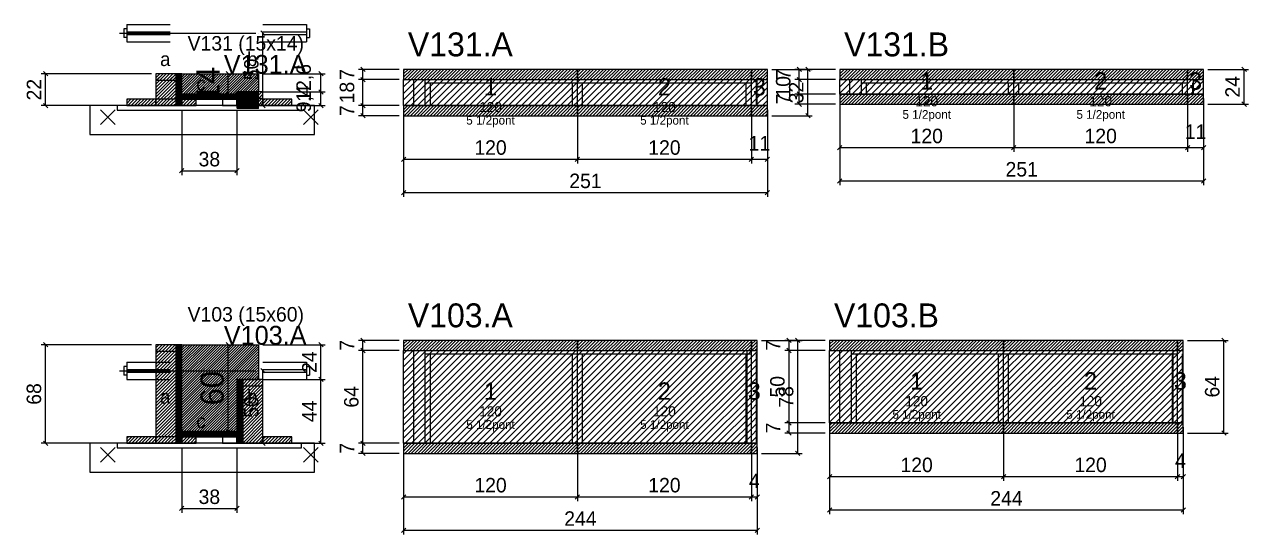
# Model space of a CAD drawing. Extents: x -69 to 3070, y -7480 to 1250.
# Drawn here: x -69 to 776, y -6878 to -6526 of the extents above; entities that cross this region are included whole.
import ezdxf
from ezdxf.enums import TextEntityAlignment as Align

# ---------------------------------------------------------------- set-up
doc = ezdxf.new("R2010")
doc.units = 0
for name, color, linetype in [('5', 5, 'Continuous'), ('barrote', 126, 'Continuous'), ('CONCRETO', 251, 'Continuous'), ('COTA', 241, 'Continuous'), ('Cota Seção (2x)', 241, 'Continuous'), ('detalhes', 7, 'Continuous'), ('Hachura', 251, 'Continuous'), ('Madeira', 126, 'Continuous'), ('NOMENCLATURA', 7, 'Continuous'), ('Painéis', 200, 'Continuous'), ('presilha', 224, 'Continuous'), ('Reaproveitamento', 251, 'Continuous'), ('SARR_2.2x7', 40, 'Continuous'), ('SARR_3.5x7', 81, 'Continuous'), ('SCO-___-LAJ', 224, 'Continuous'), ('TENSOR', 224, 'Continuous'), ('texto', 7, 'Continuous'), ('Texto Seção', 7, 'Continuous')]:
    doc.layers.add(name, color=color, linetype=linetype)
doc.dimstyles.new('PAINEL', dxfattribs={"dimtxt": 10, "dimasz": 3, "dimexe": 3, "dimexo": 3, "dimgap": 3, "dimtad": 1, "dimblk": 'OBLIQUE', "dimblk1": 'OBLIQUE', "dimcen": 2.5, "dimclrd": 4, "dimclre": 4, "dimclrt": 240, "dimazin": 3, "dimtfac": 1, "dimtmove": 0, "dimatfit": 3})
doc.dimstyles.new('SECAO2X', dxfattribs={"dimtxt": 16, "dimasz": 3, "dimexe": 3, "dimexo": 3, "dimgap": 3, "dimtad": 1, "dimblk": 'OBLIQUE', "dimblk1": 'OBLIQUE', "dimcen": 2.5, "dimclrd": 4, "dimclre": 4, "dimclrt": 240, "dimazin": 3, "dimtfac": 1, "dimtmove": 0, "dimatfit": 3})

# ---------------------------------------------------------------- blocks, each defined once
blk = doc.blocks.new('_OBLIQUE')
at = {"color": 0, "linetype": 'BYBLOCK'}
blk.add_line((-0.5, -0.5), (0.5, 0.5), dxfattribs=at)

msp = doc.modelspace()

# ---------------------------------------------------------------- hatches: boundary and pattern name
at = {"layer": 'COTA'}
h = msp.add_hatch(dxfattribs=at)
h.set_pattern_fill('ANSI31', scale=0.4)
h.paths.add_polyline_path([(40, -6574), (40, -6560), (93, -6560), (93, -6572.6), (78, -6572.6), (78, -6574)])
h = msp.add_hatch(dxfattribs=at)
h.set_pattern_fill('ANSI31', scale=0.5)
h.paths.add_polyline_path([(193, -6564), (313, -6564), (313, -6557), (193, -6557)])
h = msp.add_hatch(dxfattribs=at)
h.set_pattern_fill('ANSI31', scale=0.5)
h.paths.add_polyline_path([(313, -6564), (433, -6564), (433, -6557), (313, -6557)])
h = msp.add_hatch(dxfattribs=at)
h.set_pattern_fill('ANSI31', scale=0.5)
h.paths.add_polyline_path([(433, -6564), (444, -6564), (444, -6557), (433, -6557)])
h = msp.add_hatch(dxfattribs=at)
h.set_pattern_fill('ANSI31', scale=0.5)
h.paths.add_polyline_path([(494, -6564), (614, -6564), (614, -6557), (494, -6557)])
h = msp.add_hatch(dxfattribs=at)
h.set_pattern_fill('ANSI31', scale=0.5)
h.paths.add_polyline_path([(614, -6564), (734, -6564), (734, -6557), (614, -6557)])
h = msp.add_hatch(dxfattribs=at)
h.set_pattern_fill('ANSI31', scale=0.5)
h.paths.add_polyline_path([(734, -6564), (745, -6564), (745, -6557), (734, -6557)])
h = msp.add_hatch(dxfattribs=at)
h.set_pattern_fill('ANSI31', scale=0.5)
h.paths.add_polyline_path([(494, -6581), (614, -6581), (614, -6574), (494, -6574)])
h = msp.add_hatch(dxfattribs=at)
h.set_pattern_fill('ANSI31', scale=0.5)
h.paths.add_polyline_path([(614, -6581), (734, -6581), (734, -6574), (614, -6574)])
h = msp.add_hatch(dxfattribs=at)
h.set_pattern_fill('ANSI31', scale=0.5)
h.paths.add_polyline_path([(734, -6581), (745, -6581), (745, -6574), (734, -6574)])
h = msp.add_hatch(dxfattribs=at)
h.set_pattern_fill('ANSI31', scale=0.5)
h.paths.add_polyline_path([(193, -6589), (313, -6589), (313, -6582), (193, -6582)])
h = msp.add_hatch(dxfattribs=at)
h.set_pattern_fill('ANSI31', scale=0.5)
h.paths.add_polyline_path([(313, -6589), (433, -6589), (433, -6582), (313, -6582)])
h = msp.add_hatch(dxfattribs=at)
h.set_pattern_fill('ANSI31', scale=0.5)
h.paths.add_polyline_path([(433, -6589), (444, -6589), (444, -6582), (433, -6582)])
h = msp.add_hatch(dxfattribs=at)
h.set_pattern_fill('ANSI31', scale=0.4)
h.paths.add_polyline_path([(40, -6807), (40, -6747), (93, -6747), (93, -6771), (78, -6771), (78, -6807)])
h = msp.add_hatch(dxfattribs=at)
h.set_pattern_fill('ANSI31', scale=0.5)
h.paths.add_polyline_path([(193, -6751), (313, -6751), (313, -6744), (193, -6744)])
h = msp.add_hatch(dxfattribs=at)
h.set_pattern_fill('ANSI31', scale=0.5)
h.paths.add_polyline_path([(313, -6751), (433, -6751), (433, -6744), (313, -6744)])
h = msp.add_hatch(dxfattribs=at)
h.set_pattern_fill('ANSI31', scale=0.5)
h.paths.add_polyline_path([(433, -6751), (437, -6751), (437, -6744), (433, -6744)])
h = msp.add_hatch(dxfattribs=at)
h.set_pattern_fill('ANSI31', scale=0.5)
h.paths.add_polyline_path([(487, -6751), (607, -6751), (607, -6744), (487, -6744)])
h = msp.add_hatch(dxfattribs=at)
h.set_pattern_fill('ANSI31', scale=0.5)
h.paths.add_polyline_path([(607, -6751), (727, -6751), (727, -6744), (607, -6744)])
h = msp.add_hatch(dxfattribs=at)
h.set_pattern_fill('ANSI31', scale=0.5)
h.paths.add_polyline_path([(727, -6751), (731, -6751), (731, -6744), (727, -6744)])
h = msp.add_hatch(dxfattribs=at)
h.set_pattern_fill('ANSI31', scale=0.5)
h.paths.add_polyline_path([(487, -6808), (607, -6808), (607, -6801), (487, -6801)])
h = msp.add_hatch(dxfattribs=at)
h.set_pattern_fill('ANSI31', scale=0.5)
h.paths.add_polyline_path([(607, -6808), (727, -6808), (727, -6801), (607, -6801)])
h = msp.add_hatch(dxfattribs=at)
h.set_pattern_fill('ANSI31', scale=0.5)
h.paths.add_polyline_path([(727, -6808), (731, -6808), (731, -6801), (727, -6801)])
h = msp.add_hatch(dxfattribs=at)
h.set_pattern_fill('ANSI31', scale=0.5)
h.paths.add_polyline_path([(193, -6822), (313, -6822), (313, -6815), (193, -6815)])
h = msp.add_hatch(dxfattribs=at)
h.set_pattern_fill('ANSI31', scale=0.5)
h.paths.add_polyline_path([(313, -6822), (433, -6822), (433, -6815), (313, -6815)])
h = msp.add_hatch(dxfattribs=at)
h.set_pattern_fill('ANSI31', scale=0.5)
h.paths.add_polyline_path([(433, -6822), (437, -6822), (437, -6815), (433, -6815)])
at = {"layer": 'Hachura'}
h = msp.add_hatch(dxfattribs=at)
h.set_pattern_fill('ANSI31', scale=0.5)
h.paths.add_polyline_path([(22, -6582), (36, -6582), (36, -6560), (22, -6560)])
h = msp.add_hatch(dxfattribs=at)
h.set_pattern_fill('ANSI31', scale=0.5)
h.paths.add_polyline_path([(22, -6564.4), (36, -6564.4), (36, -6560), (22, -6560)])
h = msp.add_hatch(dxfattribs=at)
h.set_pattern_fill('SOLID')
h.paths.add_polyline_path([(36, -6582), (40, -6582), (40, -6560), (36, -6560)])
h = msp.add_hatch(dxfattribs=at)
h.set_pattern_fill('ANSI31', scale=0.5)
h.paths.add_polyline_path([(2, -6582), (22, -6582), (22, -6577.6), (2, -6577.6)])
h = msp.add_hatch(dxfattribs=at)
h.set_pattern_fill('SOLID')
h.paths.add_polyline_path([(40, -6577.6), (78, -6577.6), (78, -6574), (40, -6574)])
h = msp.add_hatch(dxfattribs=at)
h.set_pattern_fill('ANSI31', scale=0.5)
h.paths.add_polyline_path([(40, -6582), (50, -6582), (50, -6577.6), (40, -6577.6)])
h = msp.add_hatch(dxfattribs=at)
h.set_pattern_fill('SOLID')
h.paths.add_polyline_path([(78, -6582), (82, -6582), (82, -6572.6), (78, -6572.6)])
h = msp.add_hatch(dxfattribs=at)
h.set_pattern_fill('SOLID')
h.paths.add_polyline_path([(78, -6572.6), (93, -6572.6), (93, -6584), (78, -6584)])
h = msp.add_hatch(dxfattribs=at)
h.set_pattern_fill('ANSI31', scale=0.5)
h.paths.add_polyline_path([(82, -6582), (96, -6582), (96, -6572.6), (82, -6572.6)])
h = msp.add_hatch(dxfattribs=at)
h.set_pattern_fill('ANSI31', scale=0.5)
h.paths.add_polyline_path([(82, -6577), (96, -6577), (96, -6572.6), (82, -6572.6)])
h = msp.add_hatch(dxfattribs=at)
h.set_pattern_fill('ANSI31', scale=0.5)
h.paths.add_polyline_path([(96, -6582), (116, -6582), (116, -6577.6), (96, -6577.6)])
h = msp.add_hatch(dxfattribs=at)
h.set_pattern_fill('ANSI31', scale=0.5)
h.paths.add_polyline_path([(22, -6815), (36, -6815), (36, -6747), (22, -6747)])
h = msp.add_hatch(dxfattribs=at)
h.set_pattern_fill('ANSI31', scale=0.5)
h.paths.add_polyline_path([(22, -6751.4), (36, -6751.4), (36, -6747), (22, -6747)])
h = msp.add_hatch(dxfattribs=at)
h.set_pattern_fill('SOLID')
h.paths.add_polyline_path([(36, -6815), (40, -6815), (40, -6747), (36, -6747)])
h = msp.add_hatch(dxfattribs=at)
h.set_pattern_fill('SOLID')
h.paths.add_polyline_path([(78, -6815), (82, -6815), (82, -6771), (78, -6771)])
h = msp.add_hatch(dxfattribs=at)
h.set_pattern_fill('SOLID')
h.paths.add_polyline_path([(78, -6771), (93, -6771), (93, -6771), (78, -6771)])
h = msp.add_hatch(dxfattribs=at)
h.set_pattern_fill('ANSI31', scale=0.5)
h.paths.add_polyline_path([(82, -6815), (96, -6815), (96, -6771), (82, -6771)])
h = msp.add_hatch(dxfattribs=at)
h.set_pattern_fill('ANSI31', scale=0.5)
h.paths.add_polyline_path([(82, -6775.4), (96, -6775.4), (96, -6771), (82, -6771)])
h = msp.add_hatch(dxfattribs=at)
h.set_pattern_fill('SOLID')
h.paths.add_polyline_path([(40, -6810.6), (78, -6810.6), (78, -6807), (40, -6807)])
h = msp.add_hatch(dxfattribs=at)
h.set_pattern_fill('ANSI31', scale=0.5)
h.paths.add_polyline_path([(2, -6815), (22, -6815), (22, -6810.6), (2, -6810.6)])
h = msp.add_hatch(dxfattribs=at)
h.set_pattern_fill('ANSI31', scale=0.5)
h.paths.add_polyline_path([(40, -6815), (50, -6815), (50, -6810.6), (40, -6810.6)])
h = msp.add_hatch(dxfattribs=at)
h.set_pattern_fill('ANSI31', scale=0.5)
h.paths.add_polyline_path([(96, -6815), (116, -6815), (116, -6810.6), (96, -6810.6)])
at = {"layer": 'Reaproveitamento'}
h = msp.add_hatch(dxfattribs=at)
h.set_pattern_fill('ANSI31')
h.paths.add_polyline_path([(193, -6582), (313, -6582), (313, -6564), (193, -6564)])
h = msp.add_hatch(dxfattribs=at)
h.set_pattern_fill('ANSI31')
h.paths.add_polyline_path([(313, -6582), (433, -6582), (433, -6564), (313, -6564)])
h = msp.add_hatch(dxfattribs=at)
h.set_pattern_fill('ANSI31')
h.paths.add_polyline_path([(433, -6582), (444, -6582), (444, -6564), (433, -6564)])
h = msp.add_hatch(dxfattribs=at)
h.set_pattern_fill('ANSI31')
h.paths.add_polyline_path([(494, -6574), (614, -6574), (614, -6564), (494, -6564)])
h = msp.add_hatch(dxfattribs=at)
h.set_pattern_fill('ANSI31')
h.paths.add_polyline_path([(614, -6574), (734, -6574), (734, -6564), (614, -6564)])
h = msp.add_hatch(dxfattribs=at)
h.set_pattern_fill('ANSI31')
h.paths.add_polyline_path([(734, -6574), (745, -6574), (745, -6564), (734, -6564)])
h = msp.add_hatch(dxfattribs=at)
h.set_pattern_fill('ANSI31')
h.paths.add_polyline_path([(193, -6815), (313, -6815), (313, -6751), (193, -6751)])
h = msp.add_hatch(dxfattribs=at)
h.set_pattern_fill('ANSI31')
h.paths.add_polyline_path([(313, -6815), (433, -6815), (433, -6751), (313, -6751)])
h = msp.add_hatch(dxfattribs=at)
h.set_pattern_fill('ANSI31')
h.paths.add_polyline_path([(433, -6815), (437, -6815), (437, -6751), (433, -6751)])
h = msp.add_hatch(dxfattribs=at)
h.set_pattern_fill('ANSI31')
h.paths.add_polyline_path([(487, -6801), (607, -6801), (607, -6751), (487, -6751)])
h = msp.add_hatch(dxfattribs=at)
h.set_pattern_fill('ANSI31')
h.paths.add_polyline_path([(607, -6801), (727, -6801), (727, -6751), (607, -6751)])
h = msp.add_hatch(dxfattribs=at)
h.set_pattern_fill('ANSI31')
h.paths.add_polyline_path([(727, -6801), (731, -6801), (731, -6751), (727, -6751)])

# ---------------------------------------------------------------- linework, layer by layer
for p, q in [((2, -6526), (32, -6526)), ((2, -6526), (2, -6538)), ((96, -6526), (126, -6526)), ((126, -6526), (126, -6538)), ((0, -6529), (0, -6535)), ((2, -6529), (0, -6529)), ((2, -6535), (0, -6535)), ((2, -6531), (32, -6531)), ((2, -6533), (32, -6533)), ((96, -6531), (126, -6531)), ((96, -6533), (126, -6533)), ((126, -6529), (128, -6529)), ((126, -6535), (128, -6535)), ((128, -6529), (128, -6535)), ((2, -6538), (32, -6538)), ((96, -6538), (126, -6538)), ((0, -6762), (0, -6768)), ((2, -6762), (0, -6762)), ((2, -6759), (32, -6759)), ((2, -6759), (2, -6771)), ((2, -6764), (32, -6764)), ((96, -6759), (126, -6759)), ((96, -6764), (126, -6764)), ((126, -6759), (126, -6771)), ((126, -6762), (128, -6762)), ((128, -6762), (128, -6768)), ((2, -6768), (0, -6768)), ((2, -6766), (32, -6766)), ((2, -6771), (32, -6771)), ((96, -6766), (126, -6766)), ((96, -6771), (126, -6771)), ((126, -6768), (128, -6768))]:
    msp.add_line(p, q)
at = {"layer": 'barrote'}
for points in [[(-23.5, -6602), (131.5, -6602), (131.5, -6582), (-23.5, -6582)], [(-23.5, -6835), (131.5, -6835), (131.5, -6815), (-23.5, -6815)]]:
    msp.add_lwpolyline(points, close=True, dxfattribs=at)
at = {"layer": 'CONCRETO'}
for points in [[(40, -6574), (40, -6560), (93, -6560), (93, -6572.6), (78, -6572.6), (78, -6574)], [(40, -6807), (40, -6747), (93, -6747), (93, -6771), (78, -6771), (78, -6807)]]:
    msp.add_lwpolyline(points, close=True, dxfattribs=at)
at = {"layer": 'Madeira'}
for points in [[(22, -6582), (36, -6582), (36, -6560), (22, -6560)], [(22, -6564.4), (36, -6564.4), (36, -6560), (22, -6560)], [(2, -6582), (22, -6582), (22, -6577.6), (2, -6577.6)], [(22, -6582), (36, -6582), (36, -6577.6), (22, -6577.6)], [(40, -6582), (50, -6582), (50, -6577.6), (40, -6577.6)], [(68, -6582), (78, -6582), (78, -6577.6), (68, -6577.6)], [(82, -6582), (96, -6582), (96, -6572.6), (82, -6572.6)], [(82, -6577), (96, -6577), (96, -6572.6), (82, -6572.6)], [(96, -6582), (116, -6582), (116, -6577.6), (96, -6577.6)], [(22, -6815), (36, -6815), (36, -6747), (22, -6747)], [(22, -6751.4), (36, -6751.4), (36, -6747), (22, -6747)], [(82, -6815), (96, -6815), (96, -6771), (82, -6771)], [(82, -6775.4), (96, -6775.4), (96, -6771), (82, -6771)], [(2, -6815), (22, -6815), (22, -6810.6), (2, -6810.6)], [(22, -6815), (36, -6815), (36, -6810.6), (22, -6810.6)], [(40, -6815), (50, -6815), (50, -6810.6), (40, -6810.6)], [(68, -6815), (78, -6815), (78, -6810.6), (68, -6810.6)], [(96, -6815), (116, -6815), (116, -6810.6), (96, -6810.6)]]:
    msp.add_lwpolyline(points, close=True, dxfattribs=at)
at = {"layer": 'Painéis'}
for p, q in [((193, -6564), (313, -6564)), ((193, -6582), (193, -6564)), ((313, -6582), (313, -6564)), ((313, -6582), (313, -6564)), ((313, -6564), (433, -6564)), ((313, -6582), (313, -6564)), ((433, -6582), (433, -6564)), ((433, -6582), (433, -6564)), ((433, -6564), (444, -6564)), ((433, -6582), (433, -6564)), ((444, -6582), (444, -6564)), ((494, -6564), (614, -6564)), ((494, -6574), (494, -6564)), ((614, -6574), (614, -6564)), ((614, -6574), (614, -6564)), ((614, -6564), (734, -6564)), ((614, -6574), (614, -6564)), ((734, -6574), (734, -6564)), ((734, -6574), (734, -6564)), ((734, -6564), (745, -6564)), ((734, -6574), (734, -6564)), ((745, -6574), (745, -6564)), ((494, -6574), (614, -6574)), ((614, -6574), (734, -6574)), ((734, -6574), (745, -6574)), ((193, -6582), (313, -6582)), ((313, -6582), (433, -6582)), ((433, -6582), (444, -6582)), ((193, -6751), (313, -6751)), ((193, -6815), (193, -6751)), ((313, -6815), (313, -6751)), ((313, -6815), (313, -6751)), ((313, -6751), (433, -6751)), ((313, -6815), (313, -6751)), ((433, -6815), (433, -6751)), ((433, -6815), (433, -6751)), ((433, -6751), (437, -6751)), ((433, -6815), (433, -6751)), ((437, -6815), (437, -6751)), ((487, -6751), (607, -6751)), ((487, -6801), (487, -6751)), ((607, -6801), (607, -6751)), ((607, -6801), (607, -6751)), ((607, -6751), (727, -6751)), ((607, -6801), (607, -6751)), ((727, -6801), (727, -6751)), ((727, -6801), (727, -6751)), ((727, -6751), (731, -6751)), ((727, -6801), (727, -6751)), ((731, -6801), (731, -6751)), ((487, -6801), (607, -6801)), ((607, -6801), (727, -6801)), ((727, -6801), (731, -6801)), ((193, -6815), (313, -6815)), ((313, -6815), (433, -6815)), ((433, -6815), (437, -6815))]:
    msp.add_line(p, q, dxfattribs=at)
for points in [[(36, -6582), (40, -6582), (40, -6560), (36, -6560)], [(40, -6577.6), (78, -6577.6), (78, -6574), (40, -6574)], [(78, -6582), (82, -6582), (82, -6572.6), (78, -6572.6)], [(78, -6572.6), (93, -6572.6), (93, -6572.6), (78, -6572.6)], [(36, -6815), (40, -6815), (40, -6747), (36, -6747)], [(78, -6815), (82, -6815), (82, -6771), (78, -6771)], [(78, -6771), (93, -6771), (93, -6771), (78, -6771)], [(40, -6810.6), (78, -6810.6), (78, -6807), (40, -6807)]]:
    msp.add_lwpolyline(points, close=True, dxfattribs=at)
at = {"layer": 'presilha'}
for p, q in [((-16, -6595), (-6, -6585)), ((-16, -6585), (-6, -6595)), ((124, -6595), (134, -6585)), ((124, -6585), (134, -6595)), ((-16, -6828), (-6, -6818)), ((-16, -6818), (-6, -6828)), ((124, -6828), (134, -6818)), ((124, -6818), (134, -6828))]:
    msp.add_line(p, q, dxfattribs=at)
at = {"layer": 'SARR_2.2x7'}
for p, q in [((200, -6582), (200, -6564)), ((208, -6566.2), (313, -6566.2)), ((313, -6566.2), (433, -6566.2)), ((437, -6582), (437, -6564)), ((501, -6574), (501, -6564)), ((509, -6566.2), (614, -6566.2)), ((614, -6566.2), (734, -6566.2)), ((738, -6574), (738, -6564)), ((200, -6815), (200, -6751)), ((208, -6753.2), (313, -6753.2)), ((313, -6753.2), (433, -6753.2)), ((430, -6815), (430, -6751)), ((494, -6801), (494, -6751)), ((502, -6753.2), (607, -6753.2)), ((607, -6753.2), (727, -6753.2)), ((724, -6801), (724, -6751))]:
    msp.add_line(p, q, dxfattribs=at)
at = {"layer": 'SARR_3.5x7'}
for p, q in [((208, -6582), (208, -6564)), ((211.5, -6582), (211.5, -6566.2)), ((309.5, -6582), (309.5, -6566.2)), ((313, -6582), (313, -6564)), ((313, -6582), (313, -6564)), ((316.5, -6582), (316.5, -6566.2)), ((429.5, -6582), (429.5, -6566.2)), ((433, -6582), (433, -6564)), ((433, -6582), (433, -6564)), ((436.5, -6582), (436.5, -6566.2)), ((509, -6574), (509, -6564)), ((512.5, -6574), (512.5, -6566.2)), ((610.5, -6574), (610.5, -6566.2)), ((614, -6574), (614, -6564)), ((614, -6574), (614, -6564)), ((617.5, -6574), (617.5, -6566.2)), ((730.5, -6574), (730.5, -6566.2)), ((734, -6574), (734, -6564)), ((734, -6574), (734, -6564)), ((737.5, -6574), (737.5, -6566.2)), ((509, -6574), (512.5, -6574)), ((610.5, -6574), (614, -6574)), ((614, -6574), (617.5, -6574)), ((730.5, -6574), (734, -6574)), ((734, -6574), (737.5, -6574)), ((208, -6582), (211.5, -6582)), ((309.5, -6582), (313, -6582)), ((313, -6582), (316.5, -6582)), ((429.5, -6582), (433, -6582)), ((433, -6582), (436.5, -6582)), ((208, -6815), (208, -6751)), ((211.5, -6815), (211.5, -6753.2)), ((309.5, -6815), (309.5, -6753.2)), ((313, -6815), (313, -6751)), ((313, -6815), (313, -6751)), ((316.5, -6815), (316.5, -6753.2)), ((429.5, -6815), (429.5, -6753.2)), ((433, -6815), (433, -6751)), ((433, -6815), (433, -6751)), ((436.5, -6815), (436.5, -6753.2)), ((502, -6801), (502, -6751)), ((505.5, -6801), (505.5, -6753.2)), ((603.5, -6801), (603.5, -6753.2)), ((607, -6801), (607, -6751)), ((607, -6801), (607, -6751)), ((610.5, -6801), (610.5, -6753.2)), ((723.5, -6801), (723.5, -6753.2)), ((727, -6801), (727, -6751)), ((727, -6801), (727, -6751)), ((730.5, -6801), (730.5, -6753.2)), ((502, -6801), (505.5, -6801)), ((603.5, -6801), (607, -6801)), ((607, -6801), (610.5, -6801)), ((723.5, -6801), (727, -6801)), ((727, -6801), (730.5, -6801)), ((208, -6815), (211.5, -6815)), ((309.5, -6815), (313, -6815)), ((313, -6815), (316.5, -6815)), ((429.5, -6815), (433, -6815)), ((433, -6815), (436.5, -6815))]:
    msp.add_line(p, q, dxfattribs=at)
at = {"layer": 'SCO-___-LAJ'}
for points in [[(193, -6564), (313, -6564), (313, -6557), (193, -6557)], [(313, -6564), (433, -6564), (433, -6557), (313, -6557)], [(433, -6564), (444, -6564), (444, -6557), (433, -6557)], [(494, -6564), (614, -6564), (614, -6557), (494, -6557)], [(614, -6564), (734, -6564), (734, -6557), (614, -6557)], [(734, -6564), (745, -6564), (745, -6557), (734, -6557)], [(494, -6581), (614, -6581), (614, -6574), (494, -6574)], [(614, -6581), (734, -6581), (734, -6574), (614, -6574)], [(734, -6581), (745, -6581), (745, -6574), (734, -6574)], [(-4.5, -6585.2), (122.5, -6585.2), (122.5, -6582), (-4.5, -6582)], [(193, -6589), (313, -6589), (313, -6582), (193, -6582)], [(313, -6589), (433, -6589), (433, -6582), (313, -6582)], [(433, -6589), (444, -6589), (444, -6582), (433, -6582)], [(193, -6751), (313, -6751), (313, -6744), (193, -6744)], [(313, -6751), (433, -6751), (433, -6744), (313, -6744)], [(433, -6751), (437, -6751), (437, -6744), (433, -6744)], [(487, -6751), (607, -6751), (607, -6744), (487, -6744)], [(607, -6751), (727, -6751), (727, -6744), (607, -6744)], [(727, -6751), (731, -6751), (731, -6744), (727, -6744)], [(487, -6808), (607, -6808), (607, -6801), (487, -6801)], [(607, -6808), (727, -6808), (727, -6801), (607, -6801)], [(727, -6808), (731, -6808), (731, -6801), (727, -6801)], [(-4.5, -6818.2), (122.5, -6818.2), (122.5, -6815), (-4.5, -6815)], [(193, -6822), (313, -6822), (313, -6815), (193, -6815)], [(313, -6822), (433, -6822), (433, -6815), (313, -6815)], [(433, -6822), (437, -6822), (437, -6815), (433, -6815)]]:
    msp.add_lwpolyline(points, close=True, dxfattribs=at)
at = {"layer": 'TENSOR'}
for p, q in [((-3, -6532), (91, -6532)), ((-3, -6765), (91, -6765))]:
    msp.add_line(p, q, dxfattribs=at)

# ---------------------------------------------------------------- texts
at = {"layer": '5'}
for s, height, p in [('1', 12, (554, -6565)), ('2', 12, (674, -6565)), ('3', 12, (739.5, -6565)), ('1', 12, (253, -6569)), ('2', 12, (373, -6569)), ('3', 12, (438.5, -6569)), ('120', 7, (554, -6579)), ('120', 7, (674, -6579)), ('120', 7, (253, -6583)), ('120', 7, (373, -6583)), ('1', 12, (253, -6779)), ('2', 12, (373, -6779)), ('3', 12, (435, -6779)), ('1', 12, (547, -6772)), ('2', 12, (667, -6772)), ('3', 12, (729, -6772)), ('120', 7, (253, -6793)), ('120', 7, (373, -6793)), ('120', 7, (547, -6786)), ('120', 7, (667, -6786))]:
    msp.add_text(s, height=height, dxfattribs=at).set_placement(p, align=Align.MIDDLE_CENTER)
at = {"layer": 'detalhes'}
for s, p in [('b', (85, -6554.7)), ('a', (25, -6554.7)), ('c', (50, -6571.5)), ('a', (25, -6787.7)), ('b', (85, -6787.7)), ('c', (50, -6804.5))]:
    msp.add_text(s, height=9.6, dxfattribs=at).set_placement(p)
at = {"layer": 'NOMENCLATURA'}
for s, p in [('V131.A', (196, -6548)), ('V131.B', (497, -6548)), ('V103.A', (196, -6735)), ('V103.B', (490, -6735))]:
    msp.add_text(s, height=16.5, dxfattribs=at).set_placement(p)
at = {"layer": 'texto', "char_height": 6, "attachment_point": 5}
for insert in [(554, -6589), (674, -6589), (253, -6593), (373, -6593), (547, -6796), (667, -6796), (253, -6803), (373, -6803)]:
    msp.add_mtext('5 1/2pont', dxfattribs=dict(at, insert=insert))
at = {"layer": 'Texto Seção'}
for s, height, p in [('V131 (15x14)', 10, (44, -6544)), ('V131.A', 13, (69, -6560)), ('V103 (15x60)', 10, (44, -6731)), ('V103.A', 13, (69, -6747))]:
    msp.add_text(s, height=height, dxfattribs=at).set_placement(p)

# ---------------------------------------------------------------- dimensions: what is measured, and where the dimension line sits
at = {"layer": 'COTA'}
for base, p1, p2 in [((96, -6582), (96, -6582), (96, -6532)), ((136, -6572.6), (93, -6572.6), (93, -6560)), ((-54, -6582), (2, -6582), (22, -6560)), ((165, -6564), (193, -6564), (193, -6557)), ((472, -6589), (444, -6589), (444, -6557)), ((466, -6564), (494, -6564), (494, -6557)), ((466, -6574), (494, -6574), (494, -6564)), ((773, -6581), (745, -6581), (745, -6557)), ((136, -6582), (96, -6582), (96, -6572.6)), ((165, -6582), (193, -6582), (193, -6564)), ((466, -6581), (494, -6581), (494, -6574)), ((165, -6589), (193, -6589), (193, -6582)), ((-54, -6815), (2, -6815), (22, -6747)), ((136, -6771), (93, -6771), (93, -6747)), ((165, -6751), (193, -6751), (193, -6744)), ((465, -6822), (437, -6822), (437, -6744)), ((459, -6751), (487, -6751), (487, -6744)), ((759, -6808), (731, -6808), (731, -6744)), ((165, -6815), (193, -6815), (193, -6751)), ((459, -6801), (487, -6801), (487, -6751)), ((96, -6815), (96, -6815), (96, -6765)), ((136, -6815), (96, -6815), (96, -6771)), ((459, -6808), (487, -6808), (487, -6801)), ((165, -6822), (193, -6822), (193, -6815))]:
    msp.add_linear_dim(base=base, p1=p1, p2=p2, angle=90, dimstyle='PAINEL', dxfattribs=at).render()
for base, p1, p2 in [((494, -6611), (494, -6574), (614, -6574)), ((494, -6634), (494, -6574), (745, -6574)), ((614, -6611), (614, -6574), (734, -6574)), ((734, -6611), (734, -6574), (745, -6574)), ((40, -6627), (40, -6582), (78, -6582)), ((193, -6619), (193, -6582), (313, -6582)), ((193, -6642), (193, -6582), (444, -6582)), ((313, -6619), (313, -6582), (433, -6582)), ((433, -6619), (433, -6582), (444, -6582)), ((487, -6838), (487, -6801), (607, -6801)), ((487, -6861), (487, -6801), (731, -6801)), ((607, -6838), (607, -6801), (727, -6801)), ((727, -6838), (727, -6801), (731, -6801)), ((40, -6860), (40, -6815), (78, -6815)), ((193, -6852), (193, -6815), (313, -6815)), ((193, -6875), (193, -6815), (437, -6815)), ((313, -6852), (313, -6815), (433, -6815)), ((433, -6852), (433, -6815), (437, -6815))]:
    msp.add_linear_dim(base=base, p1=p1, p2=p2, dimstyle='PAINEL', dxfattribs=at).render()
at = {"layer": 'Cota Seção (2x)'}
for base, p1, p2 in [((72, -6574), (40, -6574), (40, -6560)), ((72, -6807), (40, -6807), (40, -6747))]:
    msp.add_linear_dim(base=base, p1=p1, p2=p2, angle=90, dimstyle='SECAO2X', dxfattribs=at).render()

doc.saveas('drawing.dxf')
